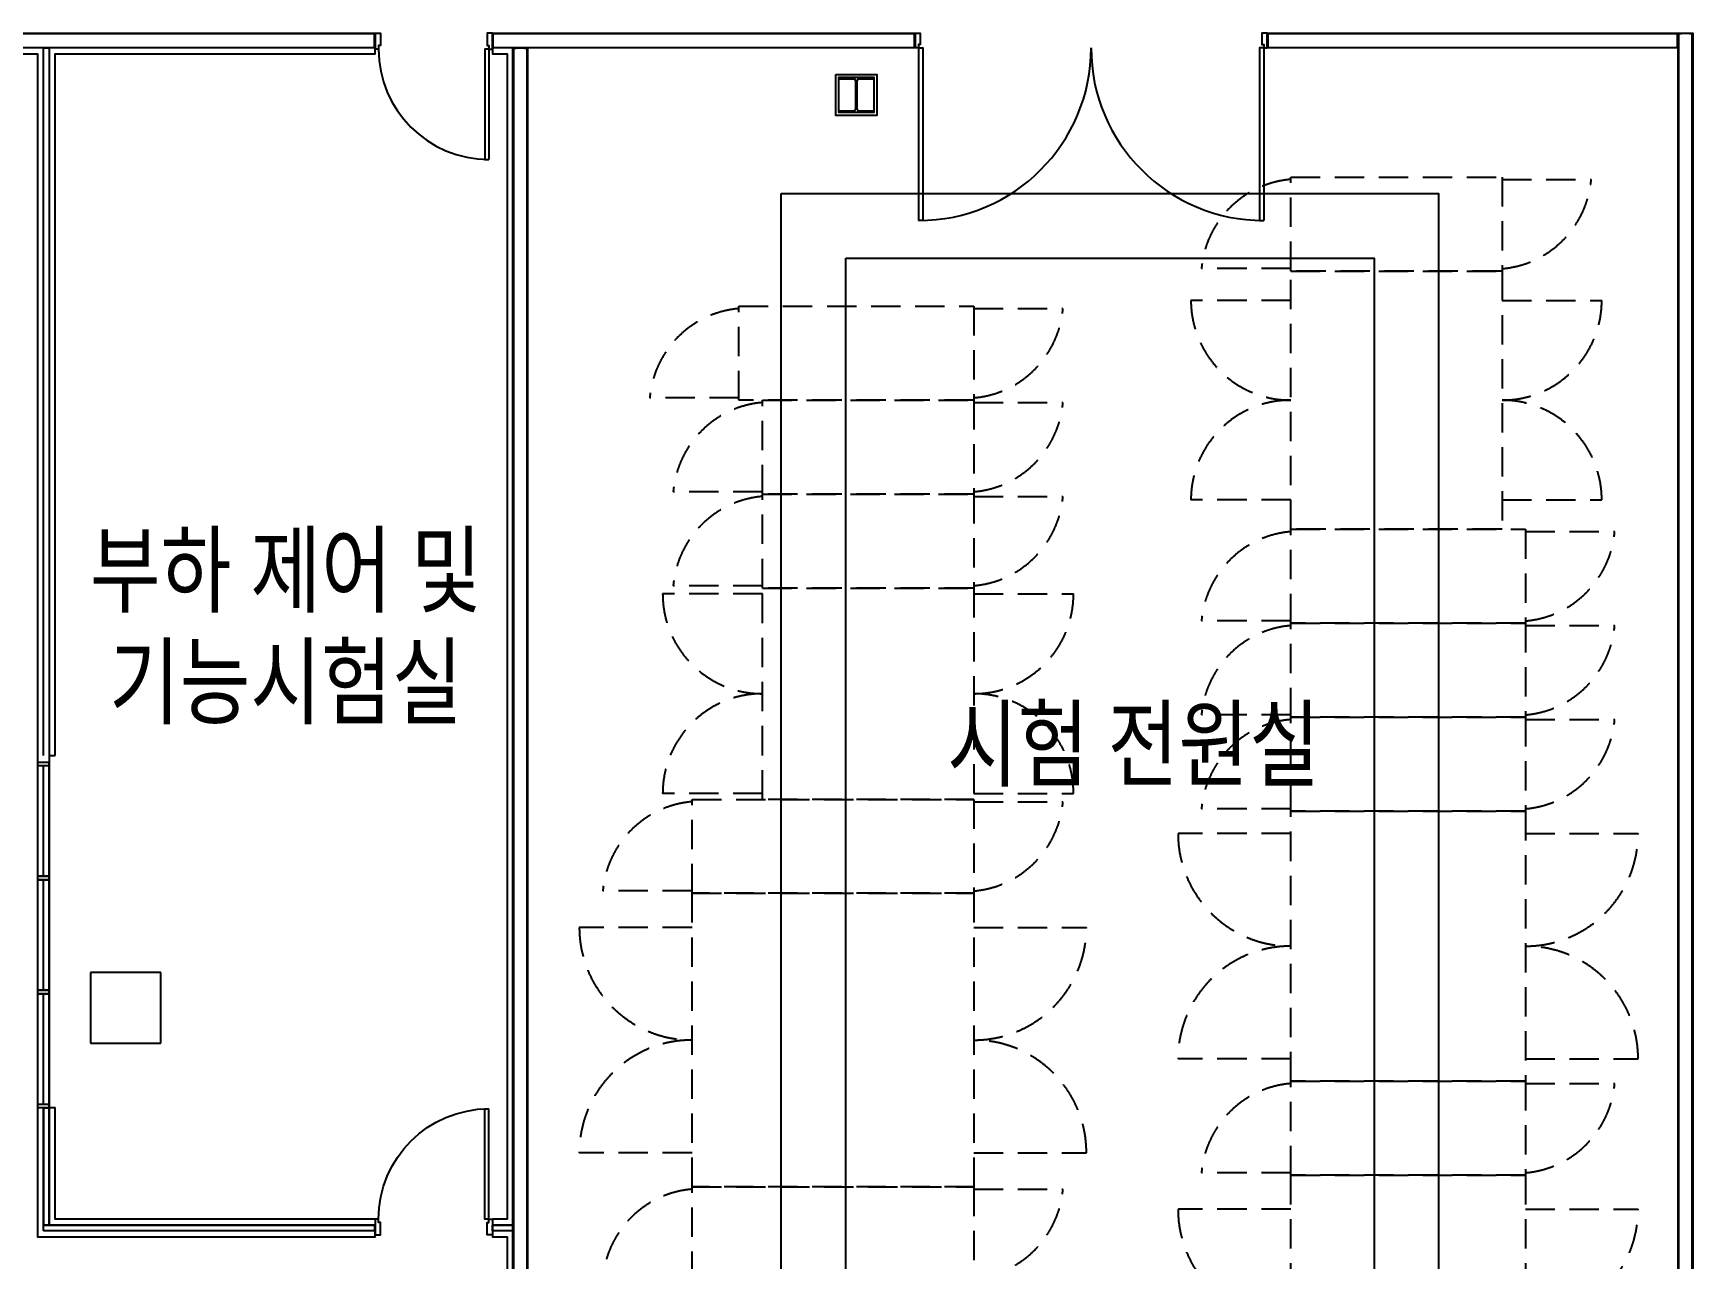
# Model space of a CAD drawing. Header units: millimetres. Extents: x 0 to 420500, y 0 to 297000.
# Drawn here: x 139692 to 153829, y 210497 to 220935 of the extents above; entities that cross this region are included whole.
import ezdxf
from ezdxf.enums import TextEntityAlignment as Align

# ---------------------------------------------------------------- set-up
doc = ezdxf.new("R2010")
doc.units = ezdxf.units.MM
doc.header["$LTSCALE"] = 500
doc.linetypes.add('HID', pattern=[2.3, 1.5, -0.8])
doc.linetypes.add('HIDDEN', pattern=[0.375, 0.25, -0.125])
doc.layers.add('BACK', color=8, linetype='Continuous')
doc.styles.add('스타일1', font='')
doc.styles.get('스타일1').set_extended_font_data('Malgun Gothic')

# ---------------------------------------------------------------- blocks, each defined once
blk = doc.blocks.new('D-1000')
at = {"layer": 'BACK'}
blk.add_line((30, 125), (30, 1065), dxfattribs=at)
for points in [[(30, 125), (65, 125), (65, 1065), (30, 1065)], [(0, -10), (45, -10), (45, -10), (45, -10), (45, 95), (30, 95), (30, 125), (0, 125), (0, -10)], [(1000, -10), (955, -10), (955, -10), (955, -10), (955, 95), (970, 95), (970, 125), (1000, 125), (1000, -10)]]:
    blk.add_lwpolyline(points, dxfattribs=at)
blk.add_arc((30, 125), 940, 0, 90, dxfattribs=at)
blk = doc.blocks.new('D-3.0X2.7')
at = {"layer": 'BACK'}
for p, q in [((-2970, -125), (-2970, -1595)), ((-30, -125), (-30, -1595))]:
    blk.add_line(p, q, dxfattribs=at)
for points in [[(0, 0), (-45, 0), (-45, 0), (-45, 0), (-45, -95), (-30, -95), (-30, -125), (0, -125), (0, 0)], [(-3000, 0), (-2955, 0), (-2955, 0), (-2955, 0), (-2955, -95), (-2970, -95), (-2970, -125), (-3000, -125), (-3000, 0)], [(-2970, -125), (-2935, -125), (-2935, -1595), (-2970, -1595)], [(-30, -125), (-65, -125), (-65, -1595), (-30, -1595)]]:
    blk.add_lwpolyline(points, dxfattribs=at)
for centre, start, end in [((-2970, -125), 270, 0), ((-30, -125), 180, 270)]:
    blk.add_arc(centre, 1470, start, end, dxfattribs=at)
blk = doc.blocks.new('EL-FR')
at = {"layer": 'BACK', "linetype": 'HIDDEN', "ltscale": 2}
for p, q in [((-1500, -1120), (-740, -1120)), ((-3300, -1880), (-4060, -1880)), ((-6000, -2220), (-5240, -2220)), ((-3300, -2150), (-4150, -2150)), ((-1500, -2150), (-650, -2150)), ((-8000, -2980), (-8760, -2980)), ((-6000, -3020), (-5240, -3020)), ((-7800, -3780), (-8560, -3780)), ((-6000, -3820), (-5240, -3820)), ((-3300, -3850), (-4150, -3850)), ((-1500, -3850), (-650, -3850)), ((-1300, -4120), (-540, -4120)), ((-7800, -4650), (-8650, -4650)), ((-7800, -4580), (-8560, -4580)), ((-6000, -4650), (-5150, -4650)), ((-3300, -4880), (-4060, -4880)), ((-1300, -4920), (-540, -4920)), ((-3300, -5680), (-4060, -5680)), ((-1300, -5720), (-540, -5720)), ((-7800, -6350), (-8650, -6350)), ((-6000, -6350), (-5150, -6350)), ((-6000, -6420), (-5240, -6420)), ((-3300, -6480), (-4060, -6480)), ((-3300, -6690), (-4260, -6690)), ((-1300, -6690), (-340, -6690)), ((-8400, -7180), (-9160, -7180)), ((-8400, -7490), (-9360, -7490)), ((-6000, -7490), (-5040, -7490)), ((-3300, -8610), (-4260, -8610)), ((-1300, -8610), (-340, -8610)), ((-1300, -8820), (-540, -8820)), ((-8400, -9410), (-9360, -9410)), ((-6000, -9410), (-5040, -9410)), ((-3300, -9580), (-4060, -9580)), ((-6000, -9720), (-5240, -9720)), ((-3300, -9890), (-4260, -9890)), ((-1300, -9890), (-340, -9890)), ((-8400, -10480), (-9160, -10480)), ((-6000, -10520), (-5240, -10520)), ((-8400, -11280), (-9160, -11280)), ((-6000, -11320), (-5240, -11320)), ((-3300, -11810), (-4260, -11810)), ((-1300, -11810), (-340, -11810)), ((-8400, -12080), (-9160, -12080)), ((-6000, -12120), (-5240, -12120)), ((-1300, -12120), (-540, -12120)), ((-8400, -12880), (-9160, -12880)), ((-3300, -12880), (-4060, -12880))]:
    blk.add_line(p, q, dxfattribs=at)
for points in [[(-1500, -1100), (-1500, -1900), (-3300, -1900), (-3300, -1100)], [(-1500, -1900), (-1500, -4100), (-3300, -4100), (-3300, -1900)], [(-6000, -3000), (-8000, -3000), (-8000, -2200), (-6000, -2200)], [(-6000, -3000), (-6000, -3800), (-7800, -3800), (-7800, -3000)], [(-6000, -3800), (-6000, -4600), (-7800, -4600), (-7800, -3800)], [(-1300, -4100), (-1300, -4900), (-3300, -4900), (-3300, -4100)], [(-1300, -4100), (-1300, -4900), (-3300, -4900), (-3300, -4100)], [(-6000, -4600), (-6000, -6400), (-7800, -6400), (-7800, -4600)], [(-1300, -4900), (-1300, -5700), (-3300, -5700), (-3300, -4900)], [(-1300, -4900), (-1300, -5700), (-3300, -5700), (-3300, -4900)], [(-1300, -5700), (-1300, -6500), (-3300, -6500), (-3300, -5700)], [(-6000, -6400), (-6000, -7200), (-8400, -7200), (-8400, -6400)], [(-1300, -6500), (-1300, -8800), (-3300, -8800), (-3300, -6500)], [(-6000, -7200), (-6000, -9700), (-8400, -9700), (-8400, -7200)], [(-1300, -8800), (-1300, -9600), (-3300, -9600), (-3300, -8800)], [(-1300, -9600), (-1300, -12100), (-3300, -12100), (-3300, -9600)], [(-6000, -9700), (-6000, -10500), (-8400, -10500), (-8400, -9700)], [(-6000, -11300), (-8400, -11300), (-8400, -10500), (-6000, -10500)], [(-6000, -12100), (-8400, -12100), (-8400, -11300), (-6000, -11300)], [(-6000, -12900), (-8400, -12900), (-8400, -12100), (-6000, -12100)], [(-1300, -12100), (-1300, -12900), (-3300, -12900), (-3300, -12100)]]:
    blk.add_lwpolyline(points, close=True, dxfattribs=at)
for centre, radius, start, end in [((-3229, -1951), 834, 94.8824, 175.1176), ((-1571, -1049), 834, 274.8824, 355.1176), ((-7929, -3051), 834, 94.8824, 175.1176), ((-6071, -2149), 834, 274.8824, 355.1176), ((-3300, -2150), 850, 180, 270), ((-1500, -2150), 850, 270, 0), ((-7729, -3851), 834, 94.8824, 175.1176), ((-6071, -2949), 834, 274.8824, 355.1176), ((-3300, -3850), 850, 90, 180), ((-1500, -3850), 850, 0, 90), ((-7729, -4651), 834, 94.8824, 175.1176), ((-6071, -3749), 834, 274.8824, 355.1176), ((-3229, -4951), 834, 94.8824, 175.1176), ((-1371, -4049), 834, 274.8824, 355.1176), ((-7800, -4650), 850, 180, 270), ((-6000, -4650), 850, 270, 0), ((-3229, -5751), 834, 94.8824, 175.1176), ((-1371, -4849), 834, 274.8824, 355.1176), ((-7800, -6350), 850, 90, 180), ((-6000, -6350), 850, 0, 90), ((-3229, -6551), 834, 94.8824, 175.1176), ((-1371, -5649), 834, 274.8824, 355.1176), ((-8329, -7251), 834, 94.8824, 175.1176), ((-6071, -6349), 834, 274.8824, 355.1176), ((-3300, -6690), 960, 180, 270), ((-1300, -6690), 960, 270, 0), ((-8400, -7490), 960, 180, 270), ((-6000, -7490), 960, 270, 0), ((-3300, -8610), 960, 90, 180), ((-1300, -8610), 960, 0, 90), ((-8400, -9410), 960, 90, 180), ((-6000, -9410), 960, 0, 90), ((-3229, -9651), 834, 94.8824, 175.1176), ((-1371, -8749), 834, 274.8824, 355.1176), ((-8329, -10551), 834, 94.8824, 175.1176), ((-6071, -9649), 834, 274.8824, 355.1176), ((-3300, -9890), 960, 180, 270), ((-1300, -9890), 960, 270, 0), ((-8329, -11351), 834, 94.8824, 175.1176), ((-6071, -10449), 834, 274.8824, 355.1176), ((-3300, -11810), 960, 90, 180), ((-1300, -11810), 960, 0, 90), ((-8329, -12151), 834, 94.8824, 175.1176), ((-6071, -11249), 834, 274.8824, 355.1176), ((-8329, -12951), 834, 94.8824, 175.1176), ((-6071, -12049), 834, 274.8824, 355.1176), ((-3229, -12951), 834, 94.8824, 175.1176), ((-1371, -12049), 834, 274.8824, 355.1176)]:
    blk.add_arc(centre, radius, start, end, dxfattribs=at)
blk = doc.blocks.new('지상1층 장비')
at = {"layer": 'BACK', "linetype": 'HID', "ltscale": 2}
blk.add_lwpolyline([(58975, 47725), (59575, 47725), (59575, 48325), (58975, 48325)], close=True, dxfattribs=at)
at = {"layer": 'BACK', "linetype": 'HID'}
blk.add_blockref('EL-FR', (72500, 56200), dxfattribs=at)
blk = doc.blocks.new('S-SC11')
at = {"layer": 'BACK'}
for points in [[(-175, 175), (175, 175), (175, -175), (-175, -175)], [(-150, 150), (150, 150), (150, -150), (-150, -150)]]:
    blk.add_lwpolyline(points, close=True, dxfattribs=at)
blk.add_lwpolyline([(-150, -150), (-150, -135), (-23, -135, 0.414214), (-5, -117), (-5, 117, 0.414214), (-23, 135), (-150, 135), (-150, 150), (150, 150), (150, 135), (23, 135, 0.414214), (5, 117), (5, -117, 0.414214), (23, -135), (150, -135), (150, -150)], format="xyb", close=True, dxfattribs=at)

msp = doc.modelspace()

# ---------------------------------------------------------------- linework, layer by layer
at = {"layer": 'BACK'}
for p, q in [((139829, 214695), (139729, 214695)), ((139779, 213755), (139779, 214695)), ((139729, 213755), (139829, 213755)), ((139829, 213725), (139729, 213725)), ((139779, 212785), (139779, 213725)), ((139729, 212785), (139829, 212785)), ((139829, 212755), (139729, 212755)), ((139779, 211815), (139779, 212755)), ((139729, 211815), (139829, 211815))]:
    msp.add_line(p, q, dxfattribs=at)
for points in [[(134204, 220810), (134204, 220935), (142604, 220935), (142604, 220810), (134204, 220810)], [(134204, 220873), (134208, 220873), (134208, 220814), (142600, 220814), (142600, 220931), (134208, 220931), (134208, 220873), (134204, 220873)], [(143604, 220810), (143604, 220935), (147204, 220935), (147204, 220810), (143604, 220810)], [(143604, 220873), (143608, 220873), (143608, 220814), (147200, 220814), (147200, 220931), (143608, 220931), (143608, 220873), (143604, 220873)], [(150204, 220810), (150204, 220935), (153704, 220935), (153704, 220810), (150204, 220810)], [(150204, 220873), (150208, 220873), (150208, 220814), (153700, 220814), (153700, 220931), (150208, 220931), (150208, 220873), (150204, 220873)], [(153704, 220935), (153829, 220935), (153829, 207710), (153704, 207710), (153704, 220935)], [(153729, 220935), (153729, 220931), (153708, 220931), (153708, 207714), (153825, 207714), (153825, 220931), (153804, 220931), (153804, 220935)], [(134204, 220810), (134204, 220760), (139729, 220760), (139729, 210685), (142604, 210685), (142604, 210735)], [(139779, 214785), (139779, 220810), (139829, 220810), (139829, 210785)], [(139879, 214785), (139879, 220760), (142604, 220760), (142604, 220810)], [(143604, 220810), (143604, 220760), (143729, 220760), (143729, 210835), (143604, 210835)], [(143779, 220810), (143904, 220810), (143904, 208810), (143779, 208810), (143779, 220810)], [(143804, 220810), (143804, 220806), (143783, 220806), (143783, 208814), (143900, 208814), (143900, 220806), (143879, 220806), (143879, 220810)], [(139829, 214785), (139879, 214785)], [(139829, 214725), (139729, 214725), (139729, 213725), (139829, 213725), (139829, 214725)], [(139829, 213755), (139729, 213755), (139729, 212755), (139829, 212755), (139829, 213755)], [(139829, 212785), (139729, 212785), (139729, 211785), (139829, 211785), (139829, 212785)], [(139829, 210785), (139779, 210785), (139779, 211785)], [(139781, 211784), (139781, 210787), (139789, 210787), (139789, 210785)], [(139781, 211784), (139828, 211784)], [(139819, 210785), (139819, 210787), (139828, 210787), (139828, 211784)], [(139829, 211785), (139879, 211785)], [(142634, 210835), (139879, 210835), (139879, 211785)], [(139779, 210735), (139779, 210785), (142604, 210785), (142604, 210735), (139779, 210735)], [(139779, 210745), (139781, 210745), (139781, 210737), (142603, 210737), (142603, 210784), (139781, 210784), (139781, 210775), (139779, 210775)], [(143604, 210735), (143604, 210785), (143779, 210785), (143779, 210735), (143604, 210735)], [(143604, 210745), (143606, 210745), (143606, 210737), (143778, 210737), (143778, 210784), (143606, 210784), (143606, 210775), (143604, 210775)], [(143604, 210700), (143604, 210685), (143729, 210685), (143729, 208810), (143779, 208810)]]:
    msp.add_lwpolyline(points, dxfattribs=at)
for points in [[(146064, 219570), (151664, 219570), (151664, 208070), (146064, 208070)], [(146614, 219020), (151114, 219020), (151114, 208620), (146614, 208620)]]:
    msp.add_lwpolyline(points, close=True, dxfattribs=at)

# ---------------------------------------------------------------- block references
for name, p in [('지상1층 장비', (81204, 164610)), ('D-3.0X2.7', (150204, 220935)), ('S-SC11', (146704, 220410)), ('EL-FR', (153704, 220810))]:
    msp.add_blockref(name, p, dxfattribs=at)
at = {"layer": 'BACK', "rotation": 180}
msp.add_blockref('D-1000', (143604, 220925), dxfattribs=at)
at = {"layer": 'BACK', "xscale": -1}
msp.add_blockref('D-1000', (143604, 210710), dxfattribs=at)

# ---------------------------------------------------------------- texts
at = {"layer": 'BACK', "style": '스타일1', "width": 0.8}
for s, p in [('부하 제어 및', (141844, 216364)), ('기능시험실', (141844, 215413)), ('시험 전원실', (149065, 214883))]:
    msp.add_text(s, height=600, dxfattribs=at).set_placement(p, align=Align.MIDDLE_CENTER)

doc.saveas('drawing.dxf')
